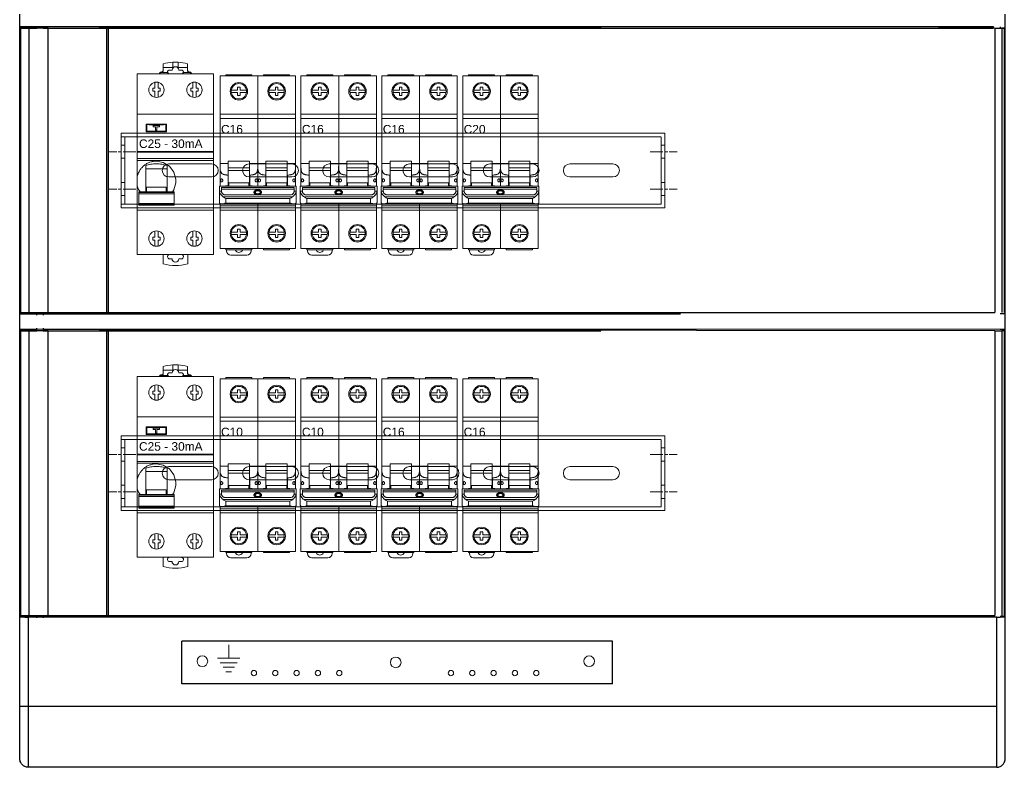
# Model space of a CAD drawing. Header units: millimetres. Extents: x 8199 to 54578, y -26210 to 18307.
# Drawn here: x 46391.9 to 46854.2, y -15214 to -14863.3 of the extents above; entities that cross this region are included whole.
import ezdxf

# ---------------------------------------------------------------- set-up
doc = ezdxf.new("R2010")
doc.units = ezdxf.units.MM
doc.header["$MEASUREMENT"] = 0
doc.linetypes.add('AM_ISO08W050x2', pattern=[9, 6, -0.75, 1.5, -0.75])
doc.linetypes.add('HIDDEN', pattern=[0.375, 0.25, -0.125])
for name, color, linetype, lineweight in [('Centros', 253, 'AM_ISO08W050x2', 15), ('ELECT-FUERZA-MOTRIZ', 170, 'Continuous', 20), ('Ocultas', 252, 'HIDDEN', 15), ('Perfil C1', 50, 'Continuous', 15), ('TEXTO', 1, 'Continuous', 30)]:
    doc.layers.add(name, color=color, linetype=linetype, lineweight=lineweight)
doc.layers.add('DIBUJO', color=4, linetype='Continuous')
doc.styles.add('Annotative', font='arial.ttf')

# ---------------------------------------------------------------- blocks, each defined once
blk = doc.blocks.new('A$C41F979FE')
at = {"layer": 'Centros'}
for p, q in [((12.78, 26.25), (0, 26.25)), ((253.95, 26.25), (266.73, 26.25)), ((12.78, 8.75), (0, 8.75)), ((253.95, 8.75), (266.73, 8.75))]:
    blk.add_line(p, q, dxfattribs=at)
at = {"layer": 'Ocultas'}
for p, q in [((259.12, 33.25), (5.87, 33.25)), ((7.62, 33.25), (7.62, 1.75)), ((259.12, 1.75), (259.12, 33.25)), ((7.62, 29.31), (5.87, 29.31)), ((259.12, 29.31), (260.87, 29.31)), ((7.62, 23.19), (5.87, 23.19)), ((259.12, 23.19), (260.87, 23.19)), ((7.62, 11.81), (5.87, 11.81)), ((259.12, 11.81), (260.87, 11.81)), ((7.62, 5.69), (5.87, 5.69)), ((259.12, 5.69), (260.87, 5.69)), ((5.87, 1.75), (259.12, 1.75))]:
    blk.add_line(p, q, dxfattribs=at)
at = {"layer": 'Perfil C1'}
for p, q in [((260.87, 35), (5.87, 35)), ((5.87, 35), (5.87, 0)), ((260.87, 0), (260.87, 35)), ((48.35, 20.56), (28.23, 20.56)), ((85.98, 20.56), (65.85, 20.56)), ((123.6, 20.56), (103.48, 20.56)), ((161.23, 20.56), (141.1, 20.56)), ((198.85, 20.56), (178.73, 20.56)), ((236.48, 20.56), (216.35, 20.56)), ((48.35, 14.44), (28.23, 14.44)), ((85.98, 14.44), (65.85, 14.44)), ((123.6, 14.44), (103.48, 14.44)), ((161.23, 14.44), (141.1, 14.44)), ((198.85, 14.44), (178.73, 14.44)), ((236.48, 14.44), (216.35, 14.44)), ((5.87, 0), (260.87, 0))]:
    blk.add_line(p, q, dxfattribs=at)
for centre, start, end in [((28.23, 17.5), 90, 270), ((48.35, 17.5), 270, 90), ((65.85, 17.5), 90, 270), ((85.98, 17.5), 270, 90), ((103.48, 17.5), 90, 270), ((123.6, 17.5), 270, 90), ((141.1, 17.5), 90, 270), ((161.23, 17.5), 270, 90), ((178.73, 17.5), 90, 270), ((198.85, 17.5), 270, 90), ((216.35, 17.5), 90, 270), ((236.48, 17.5), 270, 90)]:
    blk.add_arc(centre, 3.06, start, end, dxfattribs=at)
blk = doc.blocks.new('Puesta a tierra')
for p, q in [((0, 0), (0, -120)), ((-100, -120), (100, -120)), ((-75, -160), (75, -160)), ((-50, -200), (50, -200)), ((-25, -240), (25, -240))]:
    blk.add_line(p, q)
blk = doc.blocks.new('Barra Tierra')
at = {"color": 26, "ltscale": 0.2}
for centre, radius in [((9.7, -9.46), 2.5), ((100.4, -10), 2.5), ((191.1, -9.46), 2.5), ((33.89, -15), 1.25), ((43.89, -15), 1.25), ((53.89, -15), 1.25), ((63.89, -15), 1.25), ((73.89, -15), 1.25), ((126.29, -15), 1.25), ((136.29, -15), 1.25), ((146.29, -15), 1.25), ((156.29, -15), 1.25), ((166.29, -15), 1.25)]:
    blk.add_circle(centre, radius, dxfattribs=at)
at = {"layer": 'DIBUJO', "color": 34}
for p, q in [((0, -20), (0, 0)), ((202.12, 0), (0, 0)), ((0, -20), (0, 0)), ((202.12, -20), (202.12, 0)), ((202.12, -20), (0, -20)), ((202.12, -20), (0, -20))]:
    blk.add_line(p, q, dxfattribs=at)
at = {"layer": 'ELECT-FUERZA-MOTRIZ', "xscale": 0.052734375, "yscale": 0.052734375, "zscale": 0.052734375}
blk.add_blockref('Puesta a tierra', (22.07, -1.77), dxfattribs=at)
blk = doc.blocks.new('Interruptor termomagnético 2P')
at = {"layer": 'ELECT-FUERZA-MOTRIZ', "color": 7, "linetype": 'Continuous'}
for p, q in [((0, -51.65), (0, 0)), ((35.4, 0), (0, 0)), ((2.75, 0.5), (2.75, 0)), ((2.75, 0.5), (14.95, 0.5)), ((14.95, 0.5), (14.95, 0)), ((17.7, -51.65), (17.7, 0)), ((20.45, 0.5), (20.45, 0)), ((20.45, 0.5), (32.65, 0.5)), ((32.65, 0.5), (32.65, 0)), ((35.4, -51.65), (35.4, 0)), ((8.25, -6.6), (5.3, -6.6)), ((8.25, -7.8), (5.3, -7.8)), ((8.25, -6.6), (8.25, -5.2)), ((8.25, -5.2), (9.45, -5.2)), ((8.25, -9.2), (8.25, -7.8)), ((9.45, -9.2), (8.25, -9.2)), ((9.45, -5.2), (9.45, -6.6)), ((9.45, -6.6), (12.4, -6.6)), ((9.45, -7.8), (9.45, -9.2)), ((9.45, -7.8), (12.4, -7.8)), ((25.95, -6.6), (23, -6.6)), ((25.95, -7.8), (23, -7.8)), ((25.95, -6.6), (25.95, -5.2)), ((25.95, -5.2), (27.15, -5.2)), ((25.95, -9.2), (25.95, -7.8)), ((27.15, -9.2), (25.95, -9.2)), ((27.15, -5.2), (27.15, -6.6)), ((27.15, -6.6), (30.1, -6.6)), ((27.15, -7.8), (27.15, -9.2)), ((27.15, -7.8), (30.1, -7.8)), ((0, -18), (35.4, -18)), ((35.4, -20), (0, -20)), ((0, -40.99), (3.85, -40.99)), ((3.85, -51.65), (3.85, -39.99)), ((13.85, -39.99), (3.85, -39.99)), ((13.85, -51.65), (13.85, -39.99)), ((13.85, -40.99), (21.55, -40.99)), ((31.55, -39.99), (21.55, -39.99)), ((21.55, -51.65), (21.55, -39.99)), ((31.55, -51.65), (31.55, -39.99)), ((31.55, -40.99), (35.4, -40.99)), ((3.85, -43.1), (13.85, -43.1)), ((3.85, -44.33), (13.85, -44.33)), ((21.55, -43.1), (31.55, -43.1)), ((21.55, -44.33), (31.55, -44.33)), ((3.8, -51.5), (3.8, -46.48)), ((3.85, -46.48), (3.8, -46.48)), ((4.15, -50.15), (4.15, -51.65)), ((13.55, -50.15), (4.15, -50.15)), ((13.55, -51.65), (13.55, -50.15)), ((13.9, -46.48), (13.85, -46.48)), ((13.9, -51.5), (13.9, -46.48)), ((21.55, -46.48), (21.5, -46.48)), ((21.5, -51.5), (21.5, -46.48)), ((31.25, -50.15), (21.85, -50.15)), ((21.85, -50.15), (21.85, -51.65)), ((31.25, -51.65), (31.25, -50.15)), ((31.6, -46.48), (31.55, -46.48)), ((31.6, -51.5), (31.6, -46.48)), ((-0.3, -59.23), (-0.3, -51.65)), ((35.7, -51.65), (-0.3, -51.65)), ((-0.3, -54.11), (0.7, -54.11)), ((0.7, -54.24), (0.7, -52.26)), ((0.7, -52.26), (34.7, -52.26)), ((0.7, -53.05), (34.7, -53.05)), ((3.8, -51.5), (3.85, -51.5)), ((13.85, -51.5), (13.9, -51.5)), ((16.5, -54.98), (16.5, -54.59)), ((18.9, -54.98), (18.9, -54.59)), ((21.5, -51.5), (21.55, -51.5)), ((31.55, -51.5), (31.6, -51.5)), ((34.7, -52.26), (34.7, -54.24)), ((34.7, -54.11), (35.7, -54.11)), ((35.7, -59.23), (35.7, -51.65)), ((0, -81), (0, -59.85)), ((0.78, -60.03), (1.45, -59.98)), ((0.78, -60.03), (34.62, -60.03)), ((1.45, -56.71), (33.95, -56.71)), ((1.45, -59.98), (33.95, -59.98)), ((2.5, -55.8), (32.9, -55.8)), ((2.7, -57.42), (2.7, -59.61)), ((32.7, -57.42), (2.7, -57.42)), ((2.7, -59.61), (32.7, -59.61)), ((17.7, -81), (17.7, -60.03)), ((32.7, -59.61), (32.7, -57.42)), ((34.62, -60.02), (33.95, -59.98)), ((35.4, -81), (35.4, -59.84)), ((0, -61), (35.4, -61)), ((35.4, -63), (0, -63)), ((8.25, -73.2), (5.3, -73.2)), ((8.25, -71.8), (9.45, -71.8)), ((8.25, -73.2), (8.25, -71.8)), ((9.45, -71.8), (9.45, -73.2)), ((9.45, -73.2), (12.4, -73.2)), ((25.95, -73.2), (23, -73.2)), ((25.95, -71.8), (27.15, -71.8)), ((25.95, -73.2), (25.95, -71.8)), ((27.15, -71.8), (27.15, -73.2)), ((27.15, -73.2), (30.1, -73.2)), ((8.25, -74.4), (5.3, -74.4)), ((8.25, -75.8), (8.25, -74.4)), ((9.45, -75.8), (8.25, -75.8)), ((9.45, -74.4), (12.4, -74.4)), ((9.45, -74.4), (9.45, -75.8)), ((25.95, -74.4), (23, -74.4)), ((25.95, -75.8), (25.95, -74.4)), ((27.15, -75.8), (25.95, -75.8)), ((27.15, -74.4), (30.1, -74.4)), ((27.15, -74.4), (27.15, -75.8)), ((35.4, -81), (0, -81)), ((2.75, -81.5), (2.75, -81)), ((14.95, -81.5), (2.75, -81.5)), ((3.1, -81.5), (3.1, -82)), ((14.6, -82), (14.6, -81.5)), ((14.95, -81.5), (14.95, -81)), ((20.45, -81.5), (20.45, -81)), ((32.65, -81.5), (20.45, -81.5)), ((32.65, -81.5), (32.65, -81)), ((5.1, -84), (12.6, -84))]:
    blk.add_line(p, q, dxfattribs=at)
for centre, radius in [((8.85, -7.2), 4.1), ((8.85, -7.2), 3.6), ((26.55, -7.2), 4.1), ((26.55, -7.2), 3.6), ((8.85, -73.8), 4.1), ((8.85, -73.8), 3.6), ((26.55, -73.8), 4.1), ((26.55, -73.8), 3.6)]:
    blk.add_circle(centre, radius, dxfattribs=at)
for centre, radius, start, end in [((5.1, -82), 2, 180, 270), ((8.85, -81), 1.77, 203.9426, 335.9963), ((12.6, -82), 2, 270, 0)]:
    blk.add_arc(centre, radius, start, end, dxfattribs=at)
for points, knots in [([(3.8, -46.48), (3.61, -46.48), (3.24, -46.47), (2.69, -46.42), (2.25, -46.35), (1.91, -46.26), (1.61, -46.16), (1.26, -46.01), (0.89, -45.75), (0.6, -45.44), (0.38, -45.07), (0.23, -44.65), (0.12, -44.2), (0.06, -43.71), (0.02, -43.2), (0.01, -42.67), (0, -42.12), (0, -41.55), (0, -41.18), (0, -40.99)], [0, 0, 0, 0, 0.07078, 0.139987, 0.206205, 0.237857, 0.26842, 0.326241, 0.380415, 0.432713, 0.485354, 0.540138, 0.598017, 0.659194, 0.723415, 0.790202, 0.858974, 0.92912, 1, 1, 1, 1]), ([(17.7, -40.99), (17.7, -41.18), (17.7, -41.55), (17.7, -42.12), (17.69, -42.67), (17.68, -43.2), (17.64, -43.71), (17.58, -44.2), (17.47, -44.65), (17.32, -45.07), (17.1, -45.44), (16.81, -45.75), (16.44, -46.01), (16.09, -46.16), (15.79, -46.26), (15.45, -46.35), (15.01, -46.42), (14.46, -46.47), (14.09, -46.48), (13.9, -46.48)], [0, 0, 0, 0, 0.07088, 0.141026, 0.209798, 0.276585, 0.340806, 0.401983, 0.459862, 0.514646, 0.567287, 0.619585, 0.67376, 0.73158, 0.762143, 0.793795, 0.860013, 0.92922, 1, 1, 1, 1]), ([(21.5, -46.48), (21.31, -46.48), (20.94, -46.47), (20.39, -46.42), (19.95, -46.35), (19.61, -46.26), (19.31, -46.16), (18.96, -46.01), (18.59, -45.75), (18.3, -45.44), (18.08, -45.07), (17.93, -44.65), (17.82, -44.2), (17.76, -43.71), (17.72, -43.2), (17.71, -42.67), (17.7, -42.12), (17.7, -41.55), (17.7, -41.18), (17.7, -40.99)], [0, 0, 0, 0, 0.07078, 0.139987, 0.206205, 0.237857, 0.26842, 0.326241, 0.380415, 0.432713, 0.485354, 0.540138, 0.598017, 0.659194, 0.723415, 0.790202, 0.858974, 0.92912, 1, 1, 1, 1]), ([(35.4, -40.99), (35.4, -41.18), (35.4, -41.55), (35.4, -42.12), (35.39, -42.67), (35.38, -43.2), (35.34, -43.71), (35.28, -44.2), (35.17, -44.65), (35.02, -45.07), (34.8, -45.44), (34.51, -45.75), (34.14, -46.01), (33.79, -46.16), (33.49, -46.26), (33.15, -46.35), (32.71, -46.42), (32.16, -46.47), (31.79, -46.48), (31.6, -46.48)], [0, 0, 0, 0, 0.07088, 0.141026, 0.209798, 0.276585, 0.340806, 0.401983, 0.459862, 0.514646, 0.567287, 0.619585, 0.67376, 0.73158, 0.762143, 0.793795, 0.860013, 0.92922, 1, 1, 1, 1]), ([(0.29, -48.99), (0.29, -48.94), (0.29, -48.85), (0.31, -48.71), (0.34, -48.58), (0.39, -48.48), (0.44, -48.39), (0.51, -48.33), (0.59, -48.3), (0.64, -48.29), (0.67, -48.29)], [0, 0, 0, 0, 0.166485, 0.32576, 0.471923, 0.601472, 0.714318, 0.814042, 0.906983, 1, 1, 1, 1]), ([(0.67, -49.69), (0.64, -49.69), (0.59, -49.68), (0.51, -49.65), (0.44, -49.59), (0.39, -49.5), (0.34, -49.4), (0.31, -49.27), (0.29, -49.14), (0.29, -49.04), (0.29, -48.99)], [0, 0, 0, 0, 0.093017, 0.185958, 0.285682, 0.398528, 0.528077, 0.67424, 0.833516, 1, 1, 1, 1]), ([(0.67, -48.29), (0.74, -48.29), (0.84, -48.32), (0.96, -48.39), (1.06, -48.47), (1.15, -48.57), (1.23, -48.69), (1.28, -48.83), (1.3, -48.94), (1.3, -48.99)], [0, 0, 0, 0, 0.192565, 0.303251, 0.423797, 0.554199, 0.694427, 0.843968, 1, 1, 1, 1]), ([(1.3, -48.99), (1.3, -49.04), (1.28, -49.15), (1.23, -49.29), (1.15, -49.41), (1.06, -49.51), (0.96, -49.59), (0.84, -49.66), (0.74, -49.69), (0.67, -49.69)], [0, 0, 0, 0, 0.15603, 0.305572, 0.4458, 0.576202, 0.696749, 0.807435, 1, 1, 1, 1]), ([(16.4, -48.99), (16.4, -48.94), (16.42, -48.83), (16.47, -48.69), (16.55, -48.57), (16.64, -48.47), (16.74, -48.39), (16.86, -48.32), (16.96, -48.29), (17.03, -48.29)], [0, 0, 0, 0, 0.15603, 0.305572, 0.4458, 0.576202, 0.696749, 0.807435, 1, 1, 1, 1]), ([(17.03, -49.69), (16.96, -49.69), (16.86, -49.66), (16.74, -49.59), (16.64, -49.51), (16.55, -49.41), (16.47, -49.29), (16.42, -49.15), (16.4, -49.04), (16.4, -48.99)], [0, 0, 0, 0, 0.192565, 0.303251, 0.423797, 0.554199, 0.694427, 0.843968, 1, 1, 1, 1]), ([(17.03, -48.29), (17.06, -48.29), (17.11, -48.3), (17.19, -48.33), (17.26, -48.39), (17.31, -48.48), (17.36, -48.58), (17.39, -48.71), (17.41, -48.85), (17.41, -48.94), (17.41, -48.99)], [0, 0, 0, 0, 0.093016, 0.185958, 0.285682, 0.398528, 0.528077, 0.67424, 0.833516, 1, 1, 1, 1]), ([(17.41, -48.99), (17.41, -49.04), (17.41, -49.14), (17.39, -49.27), (17.36, -49.4), (17.31, -49.5), (17.26, -49.59), (17.19, -49.65), (17.11, -49.68), (17.06, -49.69), (17.03, -49.69)], [0, 0, 0, 0, 0.166485, 0.32576, 0.471923, 0.601472, 0.714318, 0.814042, 0.906983, 1, 1, 1, 1]), ([(17.99, -48.99), (17.99, -48.94), (17.99, -48.85), (18.01, -48.71), (18.04, -48.58), (18.09, -48.48), (18.14, -48.39), (18.21, -48.33), (18.29, -48.3), (18.34, -48.29), (18.37, -48.29)], [0, 0, 0, 0, 0.166485, 0.32576, 0.471923, 0.601472, 0.714318, 0.814042, 0.906983, 1, 1, 1, 1]), ([(18.37, -49.69), (18.34, -49.69), (18.29, -49.68), (18.21, -49.65), (18.14, -49.59), (18.09, -49.5), (18.04, -49.4), (18.01, -49.27), (17.99, -49.14), (17.99, -49.04), (17.99, -48.99)], [0, 0, 0, 0, 0.093017, 0.185958, 0.285682, 0.398528, 0.528077, 0.67424, 0.833516, 1, 1, 1, 1]), ([(18.37, -48.29), (18.44, -48.29), (18.54, -48.32), (18.66, -48.39), (18.76, -48.47), (18.85, -48.57), (18.93, -48.69), (18.98, -48.83), (19, -48.94), (19, -48.99)], [0, 0, 0, 0, 0.192565, 0.303251, 0.423797, 0.554199, 0.694427, 0.843968, 1, 1, 1, 1]), ([(19, -48.99), (19, -49.04), (18.98, -49.15), (18.93, -49.29), (18.85, -49.41), (18.76, -49.51), (18.66, -49.59), (18.54, -49.66), (18.44, -49.69), (18.37, -49.69)], [0, 0, 0, 0, 0.15603, 0.305572, 0.4458, 0.576202, 0.696749, 0.807435, 1, 1, 1, 1]), ([(34.1, -48.99), (34.1, -48.94), (34.12, -48.83), (34.17, -48.69), (34.25, -48.57), (34.34, -48.47), (34.44, -48.39), (34.56, -48.32), (34.66, -48.29), (34.73, -48.29)], [0, 0, 0, 0, 0.15603, 0.305572, 0.4458, 0.576202, 0.696749, 0.807435, 1, 1, 1, 1]), ([(34.73, -49.69), (34.66, -49.69), (34.56, -49.66), (34.44, -49.59), (34.34, -49.51), (34.25, -49.41), (34.17, -49.29), (34.12, -49.15), (34.1, -49.04), (34.1, -48.99)], [0, 0, 0, 0, 0.192565, 0.303251, 0.423797, 0.554199, 0.694427, 0.843968, 1, 1, 1, 1]), ([(34.73, -48.29), (34.76, -48.29), (34.81, -48.3), (34.89, -48.33), (34.96, -48.39), (35.01, -48.48), (35.06, -48.58), (35.09, -48.71), (35.11, -48.85), (35.11, -48.94), (35.11, -48.99)], [0, 0, 0, 0, 0.093016, 0.185958, 0.285682, 0.398528, 0.528077, 0.67424, 0.833516, 1, 1, 1, 1]), ([(35.11, -48.99), (35.11, -49.04), (35.11, -49.14), (35.09, -49.27), (35.06, -49.4), (35.01, -49.5), (34.96, -49.59), (34.89, -49.65), (34.81, -49.68), (34.76, -49.69), (34.73, -49.69)], [0, 0, 0, 0, 0.166485, 0.32576, 0.471923, 0.601472, 0.714318, 0.814042, 0.906983, 1, 1, 1, 1]), ([(-0.3, -54.11), (-0.3, -54.16), (-0.29, -54.26), (-0.27, -54.41), (-0.22, -54.58), (-0.17, -54.75), (-0.09, -54.92), (0.03, -55.16), (0.21, -55.46), (0.46, -55.8), (0.76, -56.14), (1.08, -56.45), (1.32, -56.63), (1.45, -56.71)], [0, 0, 0, 0, 0.045179, 0.093907, 0.146077, 0.201461, 0.259749, 0.320585, 0.448361, 0.582117, 0.719615, 0.859317, 1, 1, 1, 1]), ([(0.7, -54.24), (0.7, -54.32), (0.72, -54.45), (0.78, -54.62), (0.86, -54.8), (1, -55.02), (1.22, -55.26), (1.49, -55.48), (1.8, -55.65), (2.14, -55.77), (2.38, -55.8), (2.5, -55.8)], [0, 0, 0, 0, 0.097098, 0.15018, 0.206118, 0.325471, 0.452819, 0.585699, 0.722131, 0.86061, 1, 1, 1, 1]), ([(2.26, -51.64), (2.51, -51.59), (3.02, -51.52), (3.54, -51.5), (3.8, -51.5)], [0, 0, 0, 0, 0.489158, 1, 1, 1, 1]), ([(13.9, -51.5), (14.16, -51.5), (14.68, -51.52), (15.19, -51.59), (15.44, -51.64)], [0, 0, 0, 0, 0.510841, 1, 1, 1, 1]), ([(17.7, -53.48), (17.58, -53.48), (17.35, -53.49), (17.01, -53.56), (16.7, -53.66), (16.43, -53.79), (16.2, -53.96), (16.06, -54.12), (15.98, -54.26), (15.93, -54.37), (15.91, -54.48), (15.9, -54.55), (15.9, -54.59)], [0, 0, 0, 0, 0.152015, 0.300479, 0.442041, 0.574106, 0.695035, 0.804684, 0.855867, 0.905087, 0.952908, 1, 1, 1, 1]), ([(15.9, -54.59), (15.9, -54.62), (15.91, -54.7), (15.93, -54.81), (15.98, -54.91), (16.06, -55.05), (16.2, -55.22), (16.43, -55.38), (16.7, -55.52), (17.01, -55.62), (17.35, -55.68), (17.58, -55.7), (17.7, -55.7)], [0, 0, 0, 0, 0.047092, 0.094912, 0.144131, 0.195312, 0.304959, 0.425887, 0.557954, 0.699517, 0.847984, 1, 1, 1, 1]), ([(15.93, -54.78), (15.94, -54.74), (15.98, -54.64), (16.07, -54.51), (16.18, -54.38), (16.32, -54.26), (16.49, -54.16), (16.74, -54.04), (16.94, -53.97), (17.08, -53.94)], [0, 0, 0, 0, 0.101131, 0.207802, 0.32142, 0.442706, 0.571807, 0.708353, 1, 1, 1, 1]), ([(16.5, -54.59), (16.5, -54.56), (16.5, -54.52), (16.53, -54.42), (16.59, -54.3), (16.7, -54.17), (16.85, -54.06), (17.04, -53.97), (17.24, -53.9), (17.47, -53.86), (17.62, -53.85), (17.7, -53.85)], [0, 0, 0, 0, 0.047102, 0.094933, 0.195109, 0.304781, 0.42574, 0.557844, 0.699436, 0.847961, 1, 1, 1, 1]), ([(17.7, -55.33), (17.62, -55.33), (17.47, -55.32), (17.24, -55.28), (17.04, -55.21), (16.85, -55.12), (16.7, -55.01), (16.59, -54.88), (16.53, -54.76), (16.5, -54.66), (16.5, -54.61), (16.5, -54.59)], [0, 0, 0, 0, 0.152041, 0.300562, 0.442151, 0.574253, 0.695211, 0.804885, 0.905064, 0.952897, 1, 1, 1, 1]), ([(16.5, -54.98), (16.5, -55.01), (16.51, -55.08), (16.54, -55.17), (16.59, -55.27), (16.68, -55.38), (16.85, -55.51), (17, -55.59), (17.09, -55.62)], [0, 0, 0, 0, 0.104383, 0.211538, 0.323844, 0.443081, 0.705307, 1, 1, 1, 1]), ([(19.5, -54.59), (19.5, -54.55), (19.49, -54.48), (19.47, -54.37), (19.42, -54.26), (19.34, -54.12), (19.2, -53.96), (18.97, -53.79), (18.7, -53.66), (18.39, -53.56), (18.05, -53.49), (17.82, -53.48), (17.7, -53.48)], [0, 0, 0, 0, 0.047092, 0.094912, 0.144131, 0.195312, 0.304959, 0.425887, 0.557954, 0.699517, 0.847984, 1, 1, 1, 1]), ([(17.7, -53.85), (17.78, -53.85), (17.93, -53.86), (18.16, -53.9), (18.36, -53.97), (18.55, -54.06), (18.7, -54.17), (18.81, -54.3), (18.87, -54.42), (18.9, -54.52), (18.9, -54.56), (18.9, -54.59)], [0, 0, 0, 0, 0.152041, 0.300562, 0.442151, 0.574253, 0.695211, 0.804885, 0.905064, 0.952897, 1, 1, 1, 1]), ([(17.7, -55.7), (17.82, -55.7), (18.05, -55.68), (18.39, -55.62), (18.7, -55.52), (18.97, -55.38), (19.2, -55.22), (19.34, -55.05), (19.42, -54.91), (19.47, -54.81), (19.49, -54.7), (19.5, -54.62), (19.5, -54.59)], [0, 0, 0, 0, 0.152015, 0.300479, 0.442041, 0.574106, 0.695035, 0.804684, 0.855867, 0.905087, 0.952908, 1, 1, 1, 1]), ([(18.9, -54.59), (18.9, -54.61), (18.9, -54.66), (18.87, -54.76), (18.81, -54.88), (18.7, -55.01), (18.55, -55.12), (18.36, -55.21), (18.16, -55.28), (17.93, -55.32), (17.78, -55.33), (17.7, -55.33)], [0, 0, 0, 0, 0.047102, 0.094933, 0.195109, 0.304781, 0.42574, 0.557844, 0.699436, 0.847961, 1, 1, 1, 1]), ([(18.31, -53.94), (18.46, -53.97), (18.66, -54.04), (18.91, -54.16), (19.07, -54.26), (19.21, -54.38), (19.33, -54.5), (19.42, -54.64), (19.46, -54.74), (19.47, -54.78)], [0, 0, 0, 0, 0.291662, 0.428221, 0.557332, 0.678623, 0.792237, 0.898894, 1, 1, 1, 1]), ([(18.31, -55.62), (18.4, -55.59), (18.55, -55.52), (18.72, -55.39), (18.81, -55.27), (18.86, -55.17), (18.89, -55.08), (18.9, -55.01), (18.9, -54.98)], [0, 0, 0, 0, 0.294761, 0.557031, 0.676267, 0.788552, 0.895667, 1, 1, 1, 1]), ([(19.96, -51.64), (20.21, -51.59), (20.72, -51.52), (21.24, -51.5), (21.5, -51.5)], [0, 0, 0, 0, 0.489158, 1, 1, 1, 1]), ([(31.6, -51.5), (31.86, -51.5), (32.38, -51.52), (32.89, -51.59), (33.14, -51.64)], [0, 0, 0, 0, 0.510841, 1, 1, 1, 1]), ([(32.9, -55.8), (33.02, -55.8), (33.26, -55.77), (33.6, -55.65), (33.91, -55.48), (34.18, -55.26), (34.4, -55.02), (34.54, -54.8), (34.62, -54.62), (34.68, -54.45), (34.7, -54.32), (34.7, -54.24)], [0, 0, 0, 0, 0.139386, 0.277872, 0.41431, 0.547188, 0.67453, 0.793886, 0.849828, 0.90291, 1, 1, 1, 1]), ([(35.7, -54.11), (35.7, -54.16), (35.69, -54.26), (35.67, -54.41), (35.62, -54.58), (35.57, -54.75), (35.49, -54.92), (35.37, -55.16), (35.19, -55.46), (34.94, -55.8), (34.64, -56.14), (34.32, -56.45), (34.08, -56.63), (33.95, -56.71)], [0, 0, 0, 0, 0.045177, 0.093899, 0.146064, 0.201445, 0.259734, 0.320571, 0.448351, 0.582108, 0.719608, 0.859315, 1, 1, 1, 1]), ([(-0.3, -59.23), (-0.3, -59.3), (-0.29, -59.4), (-0.26, -59.52), (-0.22, -59.6), (-0.18, -59.68), (-0.13, -59.74), (-0.07, -59.8), (0.03, -59.87), (0.17, -59.94), (0.35, -59.99), (0.56, -60.02), (0.71, -60.03), (0.78, -60.03)], [0, 0, 0, 0, 0.131435, 0.192072, 0.250056, 0.306202, 0.361356, 0.416398, 0.472126, 0.588087, 0.713491, 0.850494, 1, 1, 1, 1]), ([(2.7, -57.42), (2.48, -57.33), (2.06, -57.1), (1.65, -56.85), (1.45, -56.71)], [0, 0, 0, 0, 0.49357, 1, 1, 1, 1]), ([(1.45, -59.98), (1.55, -59.97), (1.76, -59.94), (2.07, -59.86), (2.39, -59.75), (2.6, -59.66), (2.7, -59.61)], [0, 0, 0, 0, 0.237413, 0.483594, 0.738075, 1, 1, 1, 1]), ([(33.95, -56.71), (33.75, -56.85), (33.34, -57.1), (32.92, -57.33), (32.7, -57.42)], [0, 0, 0, 0, 0.506425, 1, 1, 1, 1]), ([(32.7, -59.61), (32.8, -59.66), (33.01, -59.75), (33.33, -59.86), (33.64, -59.94), (33.85, -59.97), (33.95, -59.98)], [0, 0, 0, 0, 0.261924, 0.516402, 0.762584, 1, 1, 1, 1]), ([(35.7, -59.23), (35.7, -59.3), (35.69, -59.4), (35.66, -59.52), (35.62, -59.6), (35.58, -59.68), (35.53, -59.74), (35.47, -59.8), (35.37, -59.87), (35.23, -59.94), (35.05, -59.99), (34.84, -60.02), (34.69, -60.03), (34.62, -60.03)], [0, 0, 0, 0, 0.13144, 0.192083, 0.250063, 0.306205, 0.361359, 0.416402, 0.47214, 0.588129, 0.71353, 0.850502, 1, 1, 1, 1])]:
    blk.add_open_spline(points, degree=3, knots=knots, dxfattribs=at)
at = {"layer": 'ELECT-FUERZA-MOTRIZ', "color": 3, "style": 'Annotative'}
blk.add_attdef('TERMICA', (0.45, -26.99), '', height=4, dxfattribs=at)
blk = doc.blocks.new('Interruptor Diferencial 2P')
at = {"layer": 'ELECT-FUERZA-MOTRIZ', "color": 7, "linetype": 'Continuous'}
for p, q in [((12.2, 89.44), (12.2, 87.8)), ((16.65, 90.26), (16.65, 87.8)), ((19.15, 87.8), (19.15, 90.27)), ((23.6, 87.8), (23.6, 89.45)), ((0, 0), (0, 84.8)), ((0, 84.8), (35.8, 84.8)), ((14.18, 85.34), (10.98, 85.34)), ((11.2, 85.37), (11.2, 85.6)), ((12.2, 87.8), (12.2, 86.37)), ((16.65, 87.8), (12.2, 87.8)), ((14.15, 85.57), (14.15, 85.57)), ((16.35, 86.57), (15.15, 86.57)), ((23.6, 87.8), (19.15, 87.8)), ((20.65, 86.57), (19.45, 86.57)), ((24.82, 85.34), (21.62, 85.34)), ((21.65, 85.57), (21.65, 85.57)), ((23.6, 86.37), (23.6, 87.8)), ((24.6, 85.37), (24.6, 85.6)), ((35.8, 0), (35.8, 84.8)), ((8.25, 78), (8.25, 80.82)), ((9.75, 78), (9.75, 80.82)), ((26.05, 78), (26.05, 80.82)), ((27.55, 78), (27.55, 80.82)), ((7.25, 76.6), (7.25, 78)), ((7.25, 78), (8.25, 78)), ((8.25, 76.6), (7.25, 76.6)), ((8.25, 76.6), (8.25, 73.89)), ((9.75, 78), (10.75, 78)), ((9.75, 76.6), (9.75, 73.78)), ((10.75, 76.6), (9.75, 76.6)), ((10.75, 78), (10.75, 76.6)), ((25.05, 76.6), (25.05, 78)), ((25.05, 78), (26.05, 78)), ((26.05, 76.6), (25.05, 76.6)), ((26.05, 76.6), (26.05, 73.89)), ((27.55, 78), (28.55, 78)), ((27.55, 76.6), (27.55, 73.78)), ((28.55, 76.6), (27.55, 76.6)), ((28.55, 78), (28.55, 76.6)), ((0, 65.9), (35.8, 65.9)), ((4.15, 57.61), (4.15, 61.21)), ((13.65, 61.21), (4.15, 61.21)), ((4.25, 61.16), (4.25, 57.66)), ((4.46, 60.95), (4.25, 61.16)), ((13.55, 61.16), (4.25, 61.16)), ((4.46, 57.87), (4.46, 60.95)), ((7.4, 60.51), (7.4, 59.91)), ((7.4, 60.51), (10.4, 60.51)), ((10.4, 59.91), (10.4, 60.51)), ((13.55, 61.16), (13.34, 60.95)), ((13.34, 60.95), (13.34, 57.87)), ((13.55, 61.16), (13.55, 57.66)), ((13.65, 61.21), (13.65, 57.61)), ((4.15, 57.61), (13.65, 57.61)), ((4.46, 57.87), (4.25, 57.66)), ((13.55, 57.66), (4.25, 57.66)), ((8.6, 59.91), (7.4, 59.91)), ((8.6, 59.91), (8.6, 58.31)), ((9.2, 58.31), (8.6, 58.31)), ((9.2, 58.31), (9.2, 59.91)), ((10.4, 59.91), (9.2, 59.91)), ((13.55, 57.66), (13.34, 57.87)), ((0, 48.4), (35.8, 48.4)), ((35.8, 48), (0, 48)), ((35.8, 45.02), (0, 45.02)), ((0, 44.2), (35.8, 44.2)), ((3.95, 41.84), (3.95, 29.41)), ((13.95, 29.19), (13.95, 41.84)), ((3.95, 40.18), (13.95, 40.18)), ((0.65, 29.41), (0.65, 23.12)), ((0.65, 29.41), (17.25, 29.41)), ((17.25, 29.13), (0.65, 29.13)), ((0.65, 28.56), (17.25, 28.56)), ((4.3, 31.64), (4.3, 29.41)), ((13.6, 31.64), (4.3, 31.64)), ((13.6, 29.41), (13.6, 31.64)), ((17.25, 23.12), (17.25, 29.41)), ((0.65, 23.95), (17.25, 23.95)), ((0.65, 23.32), (17.25, 23.32)), ((0.65, 23.12), (17.25, 23.12)), ((35.8, 20.9), (0, 20.9)), ((8.25, 8.2), (8.25, 11.02)), ((9.75, 8.2), (9.75, 10.91)), ((26.05, 8.2), (26.05, 11.02)), ((27.55, 8.2), (27.55, 10.91)), ((7.25, 8.2), (8.25, 8.2)), ((7.25, 6.8), (7.25, 8.2)), ((8.25, 6.8), (7.25, 6.8)), ((8.25, 6.8), (8.25, 3.98)), ((9.75, 8.2), (10.75, 8.2)), ((10.75, 6.8), (9.75, 6.8)), ((9.75, 6.8), (9.75, 3.98)), ((10.75, 8.2), (10.75, 6.8)), ((25.05, 8.2), (26.05, 8.2)), ((25.05, 6.8), (25.05, 8.2)), ((26.05, 6.8), (25.05, 6.8)), ((26.05, 6.8), (26.05, 3.98)), ((27.55, 8.2), (28.55, 8.2)), ((28.55, 6.8), (27.55, 6.8)), ((27.55, 6.8), (27.55, 3.98)), ((28.55, 8.2), (28.55, 6.8)), ((35.8, 0), (0, 0)), ((12.15, 0), (12.15, -4.34)), ((23.65, -4.34), (23.65, 0)), ((16.3, -2), (15.15, -2)), ((20.65, -2), (19.5, -2))]:
    blk.add_line(p, q, dxfattribs=at)
for points in [[(8.95, 43.83), (12.21, 43.23), (15.09, 41.45), (17.16, 38.72), (18.13, 35.39), (18.14, 33.65), (17.21, 30.31), (16.55, 29.41)], [(0, 32.2), (0.59, 30.52), (1.38, 29.41)]]:
    blk.add_lwpolyline(points, dxfattribs=at)
for centre in [(9, 77.3), (26.8, 77.3), (9, 7.5), (26.8, 7.5)]:
    blk.add_circle(centre, 3.6, dxfattribs=at)
for centre, radius, start, end in [((17.92, 70.96), 19.35, 93.7668, 107.1978), ((17.92, 70.95), 19.35, 86.3591, 93.7668), ((17.92, 70.96), 19.35, 72.9337, 86.3591), ((11.2, 84.57), 0.799, 105.7191, 162.5797), ((11.2, 84.57), 0.798, 89.9978, 105.8274), ((11.2, 86.6), 0.999, 269.9454, 347.0414), ((11.2, 86.6), 0.997, 347.1163, 359.9879), ((15.16, 85.57), 1.01, 180.0265, 193.2692), ((15.15, 85.8), 0.997, 186.5991, 192.9366), ((15.15, 85.8), 0.999, 192.9945, 257.1509), ((15.15, 85.57), 0.997, 193.3525, 232.1475), ((15.15, 85.8), 1, 257.1244, 269.986), ((20.65, 85.8), 1, 270.014, 282.8756), ((20.65, 85.8), 0.999, 282.8491, 347.0055), ((20.65, 85.57), 0.997, 307.8525, 346.6475), ((20.65, 85.8), 0.997, 347.0633, 353.3318), ((20.64, 85.57), 1.01, 346.7358, 359.97), ((24.6, 86.6), 0.997, 180.012, 192.94), ((24.6, 86.6), 0.999, 193.0148, 270.0545), ((24.6, 84.57), 0.798, 74.1717, 90.003), ((24.6, 84.57), 0.799, 17.4202, 74.281), ((17.9, 16.9), 22, 254.849, 285.151), ((15.15, -1), 1, 98.4889, 270), ((17.9, -2), 1.6, 180, 0), ((20.65, -1), 1, 270, 81.5109)]:
    blk.add_arc(centre, radius, start, end, dxfattribs=at)
for centre, major_axis, ratio, start_param, end_param in [((17.9, 86.57), (0, 1.55), 0.997493, -1.570796, 1.570796), ((8.9, 61.71), (15.1, 0), 0.052715, -1.868969, -1.272624), ((8.9, 57.12), (15.1, 0), 0.052408, 1.272624, 1.868969)]:
    blk.add_ellipse(centre, major_axis=major_axis, ratio=ratio, start_param=start_param, end_param=end_param, dxfattribs=at)
for points, knots in [([(11.2, 85.6), (11.15, 85.6), (11.04, 85.59), (10.89, 85.54), (10.75, 85.47), (10.63, 85.37), (10.53, 85.25), (10.46, 85.11), (10.41, 84.96), (10.4, 84.85), (10.4, 84.8)], [0, 0, 0, 0, 0.125112, 0.250297, 0.375357, 0.500391, 0.625365, 0.750255, 0.875187, 1, 1, 1, 1]), ([(12.2, 86.37), (12.2, 86.31), (12.19, 86.17), (12.13, 85.98), (12.04, 85.81), (11.91, 85.66), (11.76, 85.53), (11.59, 85.44), (11.4, 85.38), (11.27, 85.37), (11.2, 85.37)], [0, 0, 0, 0, 0.124989, 0.250006, 0.374999, 0.500006, 0.625011, 0.750004, 0.875016, 1, 1, 1, 1]), ([(14.15, 85.57), (14.15, 85.63), (14.16, 85.77), (14.22, 85.95), (14.31, 86.13), (14.44, 86.28), (14.59, 86.41), (14.76, 86.5), (14.95, 86.56), (15.08, 86.57), (15.15, 86.57)], [0, 0, 0, 0, 0.124987, 0.250005, 0.374997, 0.500002, 0.625006, 0.749999, 0.875014, 1, 1, 1, 1]), ([(21.65, 85.57), (21.65, 85.63), (21.64, 85.77), (21.58, 85.95), (21.49, 86.13), (21.36, 86.28), (21.21, 86.41), (21.04, 86.5), (20.85, 86.56), (20.72, 86.57), (20.65, 86.57)], [0, 0, 0, 0, 0.124994, 0.250027, 0.37502, 0.500043, 0.625039, 0.750004, 0.875015, 1, 1, 1, 1]), ([(24.6, 85.37), (24.53, 85.37), (24.4, 85.38), (24.21, 85.44), (24.04, 85.53), (23.89, 85.66), (23.76, 85.81), (23.67, 85.98), (23.61, 86.17), (23.6, 86.31), (23.6, 86.37)], [0, 0, 0, 0, 0.124988, 0.250005, 0.374998, 0.500004, 0.625009, 0.750002, 0.875014, 1, 1, 1, 1]), ([(25.4, 84.8), (25.4, 84.85), (25.39, 84.96), (25.34, 85.11), (25.27, 85.25), (25.17, 85.37), (25.05, 85.47), (24.91, 85.54), (24.76, 85.59), (24.65, 85.6), (24.6, 85.6)], [0, 0, 0, 0, 0.124813, 0.249744, 0.374635, 0.499609, 0.624643, 0.749703, 0.874888, 1, 1, 1, 1]), ([(0, 36.71), (0.12, 37.21), (0.45, 38.19), (1.16, 39.56), (2.1, 40.79), (3.22, 41.86), (4.5, 42.72), (5.91, 43.36), (7.41, 43.75), (8.44, 43.83), (8.95, 43.83)], [0, 0, 0, 0, 0.124843, 0.24978, 0.374764, 0.499797, 0.624842, 0.749879, 0.874944, 1, 1, 1, 1]), ([(3.95, 41.84), (4.34, 41.96), (5.14, 42.18), (6.8, 42.5), (8.09, 42.6), (8.95, 42.6)], [0, 0, 0, 0, 0.242083, 0.490981, 1, 1, 1, 1]), ([(8.95, 42.6), (9.81, 42.6), (11.1, 42.5), (12.76, 42.18), (13.56, 41.96), (13.95, 41.84)], [0, 0, 0, 0, 0.509019, 0.757917, 1, 1, 1, 1])]:
    blk.add_open_spline(points, degree=3, knots=knots, dxfattribs=at)
at = {"layer": 'ELECT-FUERZA-MOTRIZ', "style": 'Annotative'}
blk.add_attdef('DIFERENCIA', (0.8, 50.01), '', height=4, dxfattribs=at)

msp = doc.modelspace()

# ---------------------------------------------------------------- linework, layer by layer
at = {"color": 7, "linetype": 'Continuous'}
for p, q in [((46391.94236, -15209.78499), (46391.94236, -14516.31121)), ((46854.19525, -15209.78499), (46854.19525, -14516.31121)), ((46848.72186, -14866.72563), (46391.94236, -14866.72563)), ((46392.30757, -14869.78699), (46391.94236, -14869.78699)), ((46392.30757, -15000.75737), (46392.30757, -14867.31228)), ((46392.33013, -14867.31283), (46392.33013, -15000.75737)), ((46392.40757, -14867.3114), (46393.63275, -14867.3114)), ((46393.63275, -14867.3114), (46393.73448, -14867.26054)), ((46393.73448, -14867.26054), (46399.9023, -14867.26054)), ((46396.2023, -14867.32886), (46396.2023, -15000.75737)), ((46405.30229, -14867.32886), (46396.2023, -14867.32886)), ((46399.9023, -14867.29109), (46399.9023, -14866.72563)), ((46402.9023, -14866.72563), (46402.9023, -14867.29109)), ((46402.9023, -14867.26054), (46848.72186, -14867.26386)), ((46405.30229, -15000.75737), (46405.30229, -14867.32886)), ((46429.49236, -14867.26054), (46429.49236, -14866.72563)), ((46664.45543, -14866.81344), (46429.49236, -14866.81344)), ((46432.63275, -14867.34156), (46432.63275, -15000.75737)), ((46433.63275, -14867.34198), (46432.63275, -14867.34156)), ((46433.63275, -15000.75737), (46433.63275, -14867.34198)), ((46664.45543, -14867.26054), (46664.45543, -14866.72563)), ((46848.72186, -14866.72563), (46848.72186, -14867.29109)), ((46849.25873, -14867.3244), (46849.25873, -15000.75737)), ((46851.72186, -14866.72563), (46851.72186, -14867.29109)), ((46851.72187, -14867.26459), (46852.51355, -14867.26509)), ((46852.59098, -14867.31072), (46852.59098, -15000.75737)), ((46853.76969, -15000.75737), (46853.76969, -14867.28763)), ((46854.19525, -14869.78699), (46853.76969, -14869.78699)), ((46392.30757, -14998.2341), (46391.94236, -14998.2341)), ((46854.19525, -14998.2341), (46853.76969, -14998.2341)), ((46399.9023, -15001.29545), (46391.94236, -15001.29545)), ((46701.8507, -15001.52237), (46391.94236, -15001.52237)), ((46392.30757, -15000.75737), (46849.25873, -15000.75737)), ((46399.9023, -15001.96054), (46399.9023, -15000.75737)), ((46402.9023, -15000.75737), (46402.9023, -15001.96054)), ((46429.49236, -15001.29545), (46402.9023, -15001.29545)), ((46429.49236, -15001.29545), (46429.49236, -15000.75737)), ((46664.45543, -15001.20765), (46429.49236, -15001.20765)), ((46664.45543, -15001.29545), (46664.45543, -15000.75737)), ((46696.3773, -15001.29545), (46664.45543, -15001.29545)), ((46854.19525, -15001.29545), (46851.72186, -15001.29545)), ((46851.7226, -15008.72504), (46391.94236, -15008.49872)), ((46399.90366, -15008.72504), (46391.94236, -15008.72504)), ((46392.31387, -15142.75737), (46392.31387, -15009.31227)), ((46392.33655, -15009.31283), (46392.33655, -15142.75737)), ((46392.41366, -15009.3114), (46393.63884, -15009.3114)), ((46393.63884, -15009.3114), (46393.72874, -15009.26054)), ((46393.72874, -15009.26054), (46399.90366, -15009.26054)), ((46396.21245, -15009.32886), (46396.21245, -15142.75737)), ((46405.31242, -15009.32886), (46396.21245, -15009.32886)), ((46399.90366, -15009.29109), (46399.90366, -15008.06054)), ((46402.90365, -15008.06054), (46402.90365, -15009.29109)), ((46429.49236, -15008.72504), (46402.90365, -15008.72504)), ((46402.90365, -15009.26054), (46664.45543, -15009.26054)), ((46405.31242, -15142.75737), (46405.31242, -15009.32886)), ((46429.49236, -15009.26054), (46429.49236, -15008.72504)), ((46849.26722, -15009.3244), (46429.49236, -15008.81344)), ((46433.64587, -15009.34198), (46432.64577, -15009.34156)), ((46432.64577, -15009.34156), (46432.64577, -15142.75737)), ((46433.64587, -15142.75737), (46433.64587, -15009.34198)), ((46696.37805, -15008.72504), (46664.45543, -15008.72504)), ((46664.45543, -15009.26054), (46664.45543, -15008.72504)), ((46849.26722, -15009.3244), (46849.26722, -15142.75737)), ((46854.19525, -15008.72504), (46851.7226, -15008.72504)), ((46852.59628, -15009.31072), (46852.59628, -15142.75737)), ((46853.76963, -15142.75737), (46853.76963, -15009.28769)), ((46392.31387, -15011.78699), (46391.94236, -15011.78699)), ((46854.19525, -15011.78699), (46853.76963, -15011.78699)), ((46392.31387, -15140.2341), (46391.94236, -15140.2341)), ((46399.90366, -15143.29545), (46391.94236, -15143.29545)), ((46392.31387, -15142.75737), (46849.26722, -15142.75737)), ((46399.90366, -15143.96054), (46399.90366, -15142.75737)), ((46402.90365, -15142.75737), (46402.90365, -15143.96054)), ((46429.49236, -15143.29545), (46402.90365, -15143.29545)), ((46429.49236, -15143.29545), (46429.49236, -15142.75737)), ((46664.45543, -15143.20765), (46429.49236, -15143.20765)), ((46664.45543, -15143.29545), (46664.45543, -15142.75737)), ((46696.37805, -15143.29545), (46664.45543, -15143.29545)), ((46854.19525, -15143.29545), (46851.7226, -15143.29545)), ((46854.19525, -15140.2341), (46853.76963, -15140.2341)), ((46850.19525, -15143.52237), (46395.94236, -15143.52237)), ((46395.94236, -15143.52237), (46395.94236, -15214.01054)), ((46850.19525, -15214.01054), (46850.19525, -15143.52237)), ((46391.94236, -15185.39241), (46850.19525, -15185.39241)), ((46850.19525, -15214.01054), (46395.94236, -15214.01054))]:
    msp.add_line(p, q, dxfattribs=at)
for centre, major_axis, ratio, start_param, end_param in [((46546.9023, -14846.37715), (2405, 0), 0.008726868, -1.629707741, -1.61832755), ((46546.9023, -14846.37715), (2405, 0), 0.008726868, 4.665274024, 4.83821745), ((46848.94686, -14867.28085), (5, 0), 0.008726868, -1.50838081, -0.754193099), ((46852.44686, -14867.26941), (0.5, 0), 0.008726868, 0.750889964, 1.437019784), ((46542.04099, -14988.37715), (2405, -0.04259), 0.00872685, -1.627678638, -1.616298447), ((46848.94522, -15009.28085), (5, -0.00009), 0.00872685, -1.506351707, -0.752163996), ((46395.94236, -15143.45255), (4, 0), 0.017455065, -3.141592654, -1.570796327), ((46850.19525, -15143.45255), (4, 0), 0.017455065, -1.570796327, 0)]:
    msp.add_ellipse(centre, major_axis=major_axis, ratio=ratio, start_param=start_param, end_param=end_param, dxfattribs=at)
for points, knots in [([(46392.30757, -14867.31228), (46392.30757, -14867.30973), (46392.32329, -14867.31497), (46392.33847, -14867.30981), (46392.37201, -14867.31215), (46392.39482, -14867.3114), (46392.40757, -14867.3114)], [0, 0, 0, 0, 0.076248647, 0.292369743, 0.617557058, 1, 1, 1, 1]), ([(46392.33013, -14867.31283), (46392.32435, -14867.31277), (46392.31995, -14867.31289), (46392.30791, -14867.3124), (46392.31368, -14867.31234), (46392.31541, -14867.31232)], [0, 0, 0, 0, 0.68978694, 0.793000866, 1, 1, 1, 1]), ([(46396.2023, -14867.32886), (46395.83636, -14867.32886), (46394.54562, -14867.32745), (46393.25487, -14867.32271), (46392.33013, -14867.31283)], [0, 0, 0, 0, 0.283515332, 1, 1, 1, 1]), ([(46853.76969, -14867.28763), (46853.76969, -14867.29425), (46853.72831, -14867.28579), (46853.68477, -14867.29878), (46853.58037, -14867.29592), (46853.45085, -14867.30134), (46853.28073, -14867.3032), (46852.99112, -14867.30747), (46852.75701, -14867.30942), (46852.59098, -14867.31072)], [0, 0, 0, 0, 0.016833242, 0.06637536, 0.14821045, 0.261539458, 0.40511656, 0.577585521, 1, 1, 1, 1]), ([(46852.8124, -14867.26644), (46852.9482, -14867.26771), (46853.13925, -14867.26961), (46853.37518, -14867.27352), (46853.51285, -14867.27537), (46853.6174, -14867.27993), (46853.70142, -14867.27817), (46853.73654, -14867.28843), (46853.76969, -14867.2823), (46853.76969, -14867.28763)], [0, 0, 0, 0, 0.425368688, 0.597706987, 0.740678272, 0.853202782, 0.934291619, 0.983316829, 1, 1, 1, 1]), ([(46392.31387, -15009.31228), (46392.3133, -15009.30982), (46392.33028, -15009.31487), (46392.34419, -15009.30986), (46392.37831, -15009.31213), (46392.40092, -15009.3114), (46392.41366, -15009.3114)], [0, 0, 0, 0, 0.075627775, 0.291527976, 0.61693584, 1, 1, 1, 1]), ([(46392.33655, -15009.31283), (46392.33076, -15009.31277), (46392.32636, -15009.31289), (46392.31425, -15009.3124), (46392.31999, -15009.31234), (46392.32172, -15009.31232)], [0, 0, 0, 0, 0.690512218, 0.794738891, 1, 1, 1, 1]), ([(46396.21245, -15009.32886), (46395.84642, -15009.32886), (46394.55445, -15009.32745), (46393.26245, -15009.32269), (46392.33655, -15009.31283)], [0, 0, 0, 0, 0.283306721, 1, 1, 1, 1]), ([(46853.76963, -15009.28769), (46853.76961, -15009.29428), (46853.72847, -15009.28588), (46853.6851, -15009.2988), (46853.58122, -15009.29596), (46853.45229, -15009.30136), (46853.28296, -15009.30322), (46852.99466, -15009.30748), (46852.76159, -15009.30942), (46852.59628, -15009.31072)], [0, 0, 0, 0, 0.016833335, 0.066361578, 0.148178529, 0.261487714, 0.405050583, 0.577518459, 1, 1, 1, 1]), ([(46395.94236, -15214.01054), (46395.40736, -15214.01054), (46394.32399, -15213.77795), (46392.99222, -15212.80596), (46392.13493, -15211.40251), (46391.94236, -15210.32078), (46391.94236, -15209.78499)], [0, 0, 0, 0, 0.249849458, 0.499747366, 0.74977691, 1, 1, 1, 1]), ([(46850.19525, -15214.01054), (46850.73026, -15214.01054), (46851.81267, -15213.77604), (46853.14735, -15212.80762), (46854.00054, -15211.4015), (46854.19525, -15210.32064), (46854.19525, -15209.78499)], [0, 0, 0, 0, 0.249870116, 0.499732414, 0.749830134, 1, 1, 1, 1])]:
    msp.add_open_spline(points, degree=3, knots=knots, dxfattribs=at)

# ---------------------------------------------------------------- block references
for p in [(46433.64587, -14951.54969), (46433.64587, -15093.54969)]:
    msp.add_blockref('A$C41F979FE', p)
at = {"layer": 'ELECT-FUERZA-MOTRIZ'}
ref = msp.add_blockref('Interruptor termomagnético 2P', (46485.90334, -14889.72611), dxfattribs=at)
ref.add_attrib('TERMICA', 'C16', (46486.35766, -14916.71221), dxfattribs={"layer": '0', "height": 4, "style": 'Annotative'})
ref = msp.add_blockref('Interruptor termomagnético 2P', (46523.84346, -14889.72611), dxfattribs=at)
ref.add_attrib('TERMICA', 'C16', (46524.29779, -14916.71221), dxfattribs={"layer": '0', "height": 4, "style": 'Annotative'})
ref = msp.add_blockref('Interruptor termomagnético 2P', (46561.78358, -14889.72611), dxfattribs=at)
ref.add_attrib('TERMICA', 'C16', (46562.23791, -14916.71221), dxfattribs={"layer": '0', "height": 4, "style": 'Annotative'})
ref = msp.add_blockref('Interruptor termomagnético 2P', (46599.72371, -14889.72611), dxfattribs=at)
ref.add_attrib('TERMICA', 'C20', (46600.17803, -14916.71221), dxfattribs={"layer": '0', "height": 4, "style": 'Annotative'})
ref = msp.add_blockref('Interruptor termomagnético 2P', (46485.90334, -15031.7261), dxfattribs=at)
ref.add_attrib('TERMICA', 'C10', (46486.35766, -15058.7122), dxfattribs={"layer": '0', "height": 4, "style": 'Annotative'})
ref = msp.add_blockref('Interruptor termomagnético 2P', (46523.84346, -15031.7261), dxfattribs=at)
ref.add_attrib('TERMICA', 'C10', (46524.29779, -15058.7122), dxfattribs={"layer": '0', "height": 4, "style": 'Annotative'})
ref = msp.add_blockref('Interruptor termomagnético 2P', (46561.78358, -15031.7261), dxfattribs=at)
ref.add_attrib('TERMICA', 'C16', (46562.23791, -15058.7122), dxfattribs={"layer": '0', "height": 4, "style": 'Annotative'})
ref = msp.add_blockref('Interruptor termomagnético 2P', (46599.72371, -15031.7261), dxfattribs=at)
ref.add_attrib('TERMICA', 'C16', (46600.17803, -15058.7122), dxfattribs={"layer": '0', "height": 4, "style": 'Annotative'})
msp.add_blockref('Barra Tierra', (46467.90835, -15154.80208), dxfattribs=at)
at = {"layer": 'TEXTO'}
for p in [(46447.08904, -14973.51738), (46447.08904, -15115.51738)]:
    msp.add_blockref('Interruptor Diferencial 2P', p, dxfattribs=at).add_auto_attribs({'DIFERENCIA': 'C25 - 30mA'})

doc.saveas('drawing.dxf')
